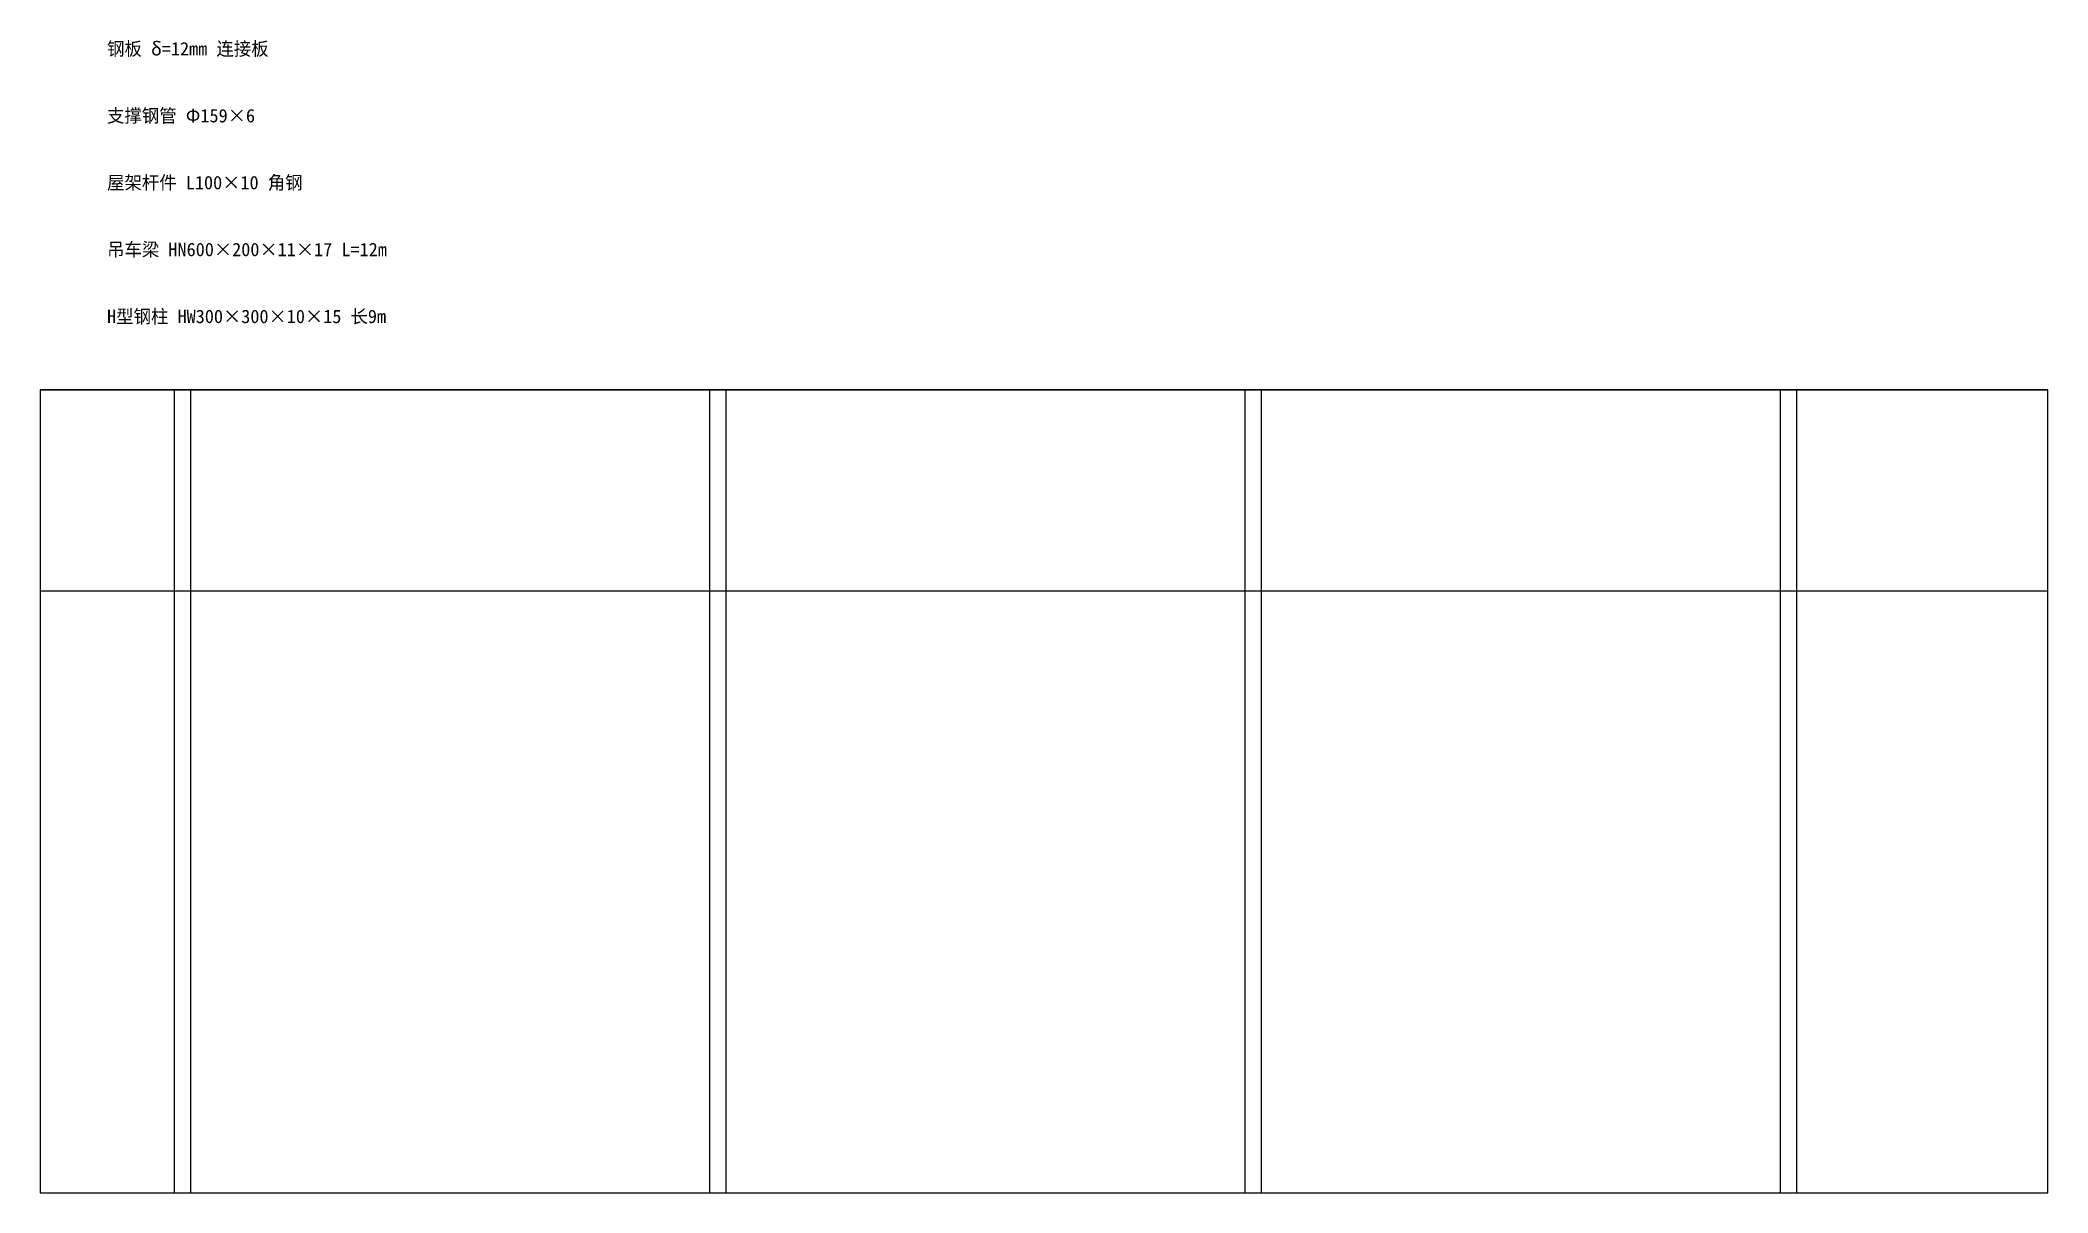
# Model space of a CAD drawing. Header units: millimetres. Extents: x 0 to 60000, y 0 to 34458.
import ezdxf

# ---------------------------------------------------------------- set-up
doc = ezdxf.new("R2010")
doc.units = ezdxf.units.MM

msp = doc.modelspace()

# ---------------------------------------------------------------- linework, layer by layer
at = {"layer": 'CRANE-BEAM'}
msp.add_line((0, 18000), (60000, 18000), dxfattribs=at)
at = {"layer": 'ROOF-TRUSS'}
msp.add_line((0, 24000), (60000, 24000), dxfattribs=at)
at = {"layer": 'STEEL-COL'}
for points in [[(0, 0), (60000, 0), (60000, 24000), (0, 24000)], [(4000, 0), (4500, 0), (4500, 24000), (4000, 24000)], [(20000, 0), (20500, 0), (20500, 24000), (20000, 24000)], [(36000, 0), (36500, 0), (36500, 24000), (36000, 24000)], [(52000, 0), (52500, 0), (52500, 24000), (52000, 24000)]]:
    msp.add_lwpolyline(points, close=True, dxfattribs=at)

# ---------------------------------------------------------------- texts
for s, p in [('钢板 δ=12mm 连接板', (2000, 34000)), ('支撑钢管 Φ159×6', (2000, 32000)), ('屋架杆件 L100×10 角钢', (2000, 30000)), ('吊车梁 HN600×200×11×17 L=12m', (2000, 28000)), ('H型钢柱 HW300×300×10×15 长9m', (2000, 26000))]:
    msp.add_text(s, height=400).set_placement(p)

doc.saveas('drawing.dxf')
